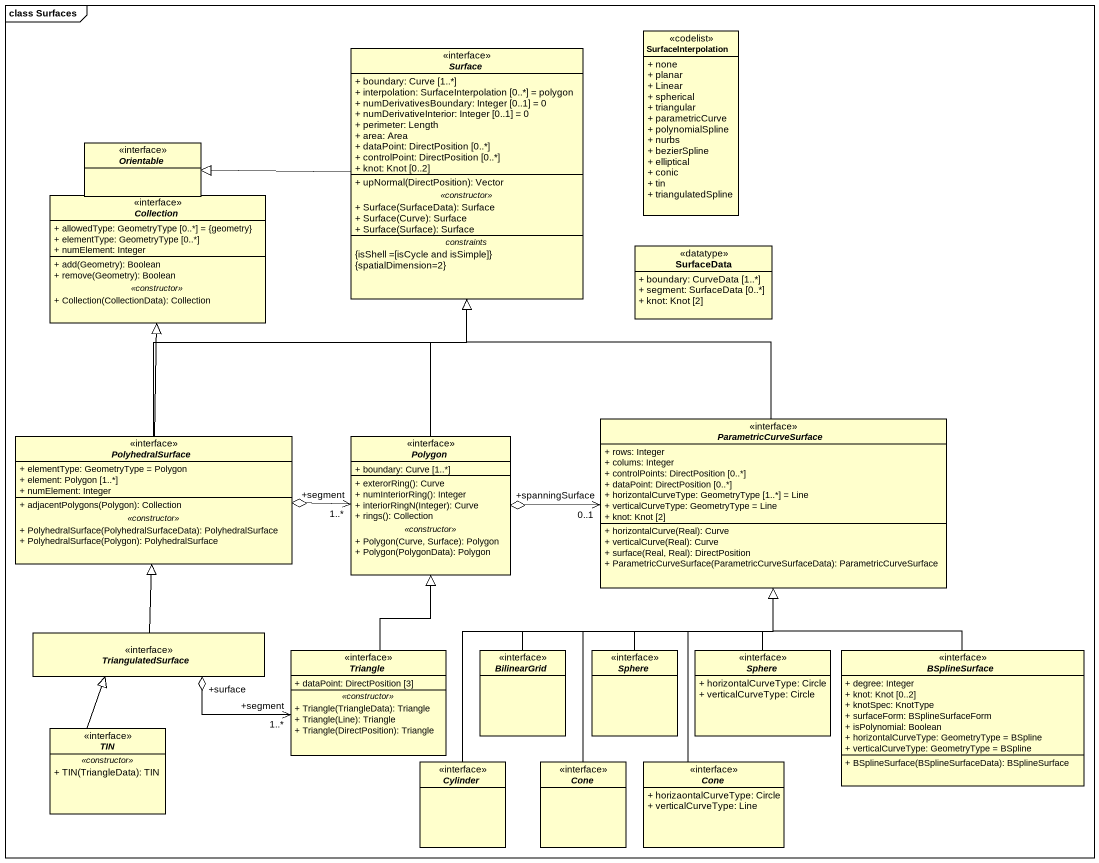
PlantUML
@startuml
mainframe class Surfaces
hide circle
hide empty members
skinparam classAttributeIconSize 0
class SurfaceInterpolation <<codelist>> {
  + none
  + planar
  + Linear
  + spherical
  + triangular
  + parametricCurve
  + polynomialSpline
  + nurbs
  + bezierSpline
  + elliptical
  + conic
  + tin
  + triangulatedSpline
}
interface Surface {
  + boundary: Curve [1..*]
  + interpolation: SurfaceInterpolation [0..*] = polygon
  + numDerivativesBoundary: Integer [0..1] = 0
  + numDerivativeInterior: Integer [0..1] = 0
  + perimeter: Length
  + area: Area
  + dataPoint: DirectPosition [0..*]
  + controlPoint: DirectPosition [0..*]
  + knot: Knot [0..2]
  --
  + upNormal(DirectPosition): Vector
  .. <<constructor>> ..
  + Surface(SurfaceData): Surface
  + Surface(Curve): Surface
  + Surface(Surface): Surface
  -- constraints --
  {isShell =[isCycle and isSimple]}
  {spatialDimension=2}
}
interface Orientable
interface Collection {
  + allowedType: GeometryType [0..*] = {geometry}
  + elementType: GeometryType [0..*]
  + numElement: Integer
  --
  + add(Geometry): Boolean
  + remove(Geometry): Boolean
  .. <<constructor>> ..
  + Collection(CollectionData): Collection
}
class SurfaceData <<datatype>> {
  + boundary: CurveData [1..*]
  + segment: SurfaceData [0..*]
  + knot: Knot [2]
}
interface ParametricCurveSurface {
  + rows: Integer
  + colums: Integer
  + controlPoints: DirectPosition [0..*]
  + dataPoint: DirectPosition [0..*]
  + horizontalCurveType: GeometryType [1..*] = Line
  + verticalCurveType: GeometryType = Line
  + knot: Knot [2]
  + horizontalCurve(Real): Curve
  + verticalCurve(Real): Curve
  + surface(Real, Real): DirectPosition
  + ParametricCurveSurface(ParametricCurveSurfaceData): ParametricCurveSurface
}
interface PolyhedralSurface {
  + elementType: GeometryType = Polygon
  + element: Polygon [1..*]
  + numElement: Integer
  --
  + adjacentPolygons(Polygon): Collection
  .. <<constructor>> ..
  + PolyhedralSurface(PolyhedralSurfaceData): PolyhedralSurface
  + PolyhedralSurface(Polygon): PolyhedralSurface
}
interface Polygon {
  + boundary: Curve [1..*]
  --
  + exterorRing(): Curve
  + numInteriorRing(): Integer
  + interiorRingN(Integer): Curve
  + rings(): Collection
  .. <<constructor>> ..
  + Polygon(Curve, Surface): Polygon
  + Polygon(PolygonData): Polygon
}
interface TriangulatedSurface
interface Triangle {
  + dataPoint: DirectPosition [3]
  .. <<constructor>> ..
  + Triangle(TriangleData): Triangle
  + Triangle(Line): Triangle
  + Triangle(DirectPosition): Triangle
}
interface BilinearGrid
interface Sphere
interface "Sphere" as Sphere_2 {
  + horizontalCurveType: Circle
  + verticalCurveType: Circle
}
interface BSplineSurface {
  + degree: Integer
  + knot: Knot [0..2]
  + knotSpec: KnotType
  + surfaceForm: BSplineSurfaceForm
  + isPolynomial: Boolean
  + horizontalCurveType: GeometryType = BSpline
  + verticalCurveType: GeometryType = BSpline
  + BSplineSurface(BSplineSurfaceData): BSplineSurface
}
interface TIN {
  .. <<constructor>> ..
  + TIN(TriangleData): TIN
}
interface Cylinder
interface Cone
interface "Cone" as Cone_2 {
  + horizaontalCurveType: Circle
  + verticalCurveType: Line
}
Surface -left-|> Orientable
ParametricCurveSurface -up-|> Surface
ParametricCurveSurface "+spanningSurface\n0..1" <-left-o Polygon
PolyhedralSurface -up-|> Surface
PolyhedralSurface -up-|> Collection
Polygon -up-|> Surface
Polygon "+segment\n1..*" <-left-o PolyhedralSurface
TriangulatedSurface -up-|> PolyhedralSurface
Triangle -up-|> Polygon
Triangle "+segment\n1..*" <-left-o "+surface" TriangulatedSurface
BilinearGrid -up-|> ParametricCurveSurface
Sphere -up-|> ParametricCurveSurface
Sphere_2 -up-|> ParametricCurveSurface
BSplineSurface -up-|> ParametricCurveSurface
TIN -up-|> TriangulatedSurface
Cylinder -up-|> ParametricCurveSurface
Cone -up-|> ParametricCurveSurface
Cone_2 -up-|> ParametricCurveSurface
@enduml
